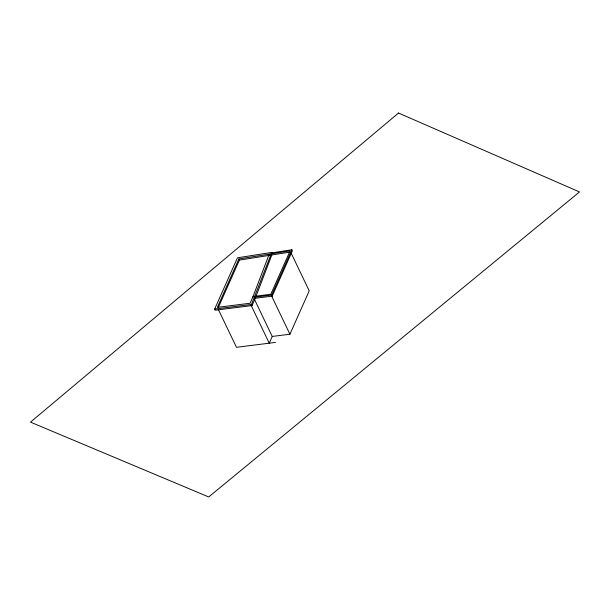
<?xml version="1.0" encoding="UTF-8"?>
<svg xmlns="http://www.w3.org/2000/svg" width="610" height="610" viewBox="0 0 610 610"><rect width="100%" height="100%" fill="white"/><g stroke="black" fill="none" stroke-linecap="round" stroke-linejoin="round"><path stroke-width="0.91" d="M252.662 297.489L269.216 254.179M252.029 305.579L251.48 304.443L271.824 252.41L237.458 257.809L214.651 309.064L215.2 310.208L252.029 305.579L255.254 298.328L254.713 297.184L271.671 295.057L291.832 249.749L271.625 252.921M255.948 296.513L271.816 254.995L271.275 253.851M255.064 296.254L270.787 294.279L290.085 250.901L238.868 258.945L217.328 307.356L250.1 303.239L253.104 296.498M218.258 307.631L239.417 260.089L238.868 258.945M255.232 298.282L272.197 296.147L292.358 250.847L291.832 249.749M254.454 299.327L272.243 336.445L269.239 343.186L251.053 305.221M272.243 336.445L289.925 334.227L309.224 290.848L291.039 252.883M239.417 260.089L269.765 255.315M271.801 254.95L289.689 252.189M214.651 309.064L251.48 304.443M275.567 342.393L236.474 347.303L218.281 309.339M271.824 252.41L272.373 253.554M271.671 295.057L272.197 296.147M271.732 296.262L289.925 334.227M254.706 297.2L255.254 298.343M398.521 113.041L30.5 422.128L208.689 496.959L579.5 191.944L398.521 113.041"/></g></svg>
